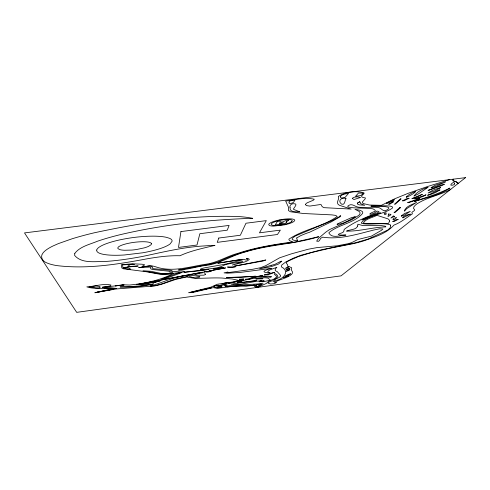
<?xml version="1.0" encoding="UTF-8"?>
<svg xmlns="http://www.w3.org/2000/svg" width="490" height="490" viewBox="0 0 490 490"><rect width="100%" height="100%" fill="white"/><g stroke="black" fill="none" stroke-linecap="round" stroke-linejoin="round"><path stroke-width="0.73" d="M357.302 203.375L357.706 204.232L359.372 204.869L364.738 205.286L361.014 203.828A21.499 4.771 -11.6 0 1 360.585 203.497L359.697 201.672L357.302 203.375L358.264 202.382M291.593 221.701L292.144 221.131A10.7 2.352 -9.9 0 0 291.979 220.224A11.086 2.438 -9.9 0 0 288.99 219.532L286.515 219.532A10.406 2.291 -9.9 0 0 282.461 219.943A10.278 2.26 -9.9 0 0 279.312 220.525L276.446 221.266A10.988 2.413 -9.9 0 0 271.319 223.85L271.289 224.598L272.152 225.118A10.149 2.23 -9.9 0 0 275.27 225.474L277.989 225.351A11.491 2.53 -9.9 0 0 281.168 224.965L282.234 224.794A10.7 2.352 -9.9 0 0 291.611 221.676M280.464 261.44L281.805 261.176L278.357 264.147L272.238 266.266A25.927 4.52 -9.3 0 1 267.987 267.313L259.602 268.82L270.756 265.433A2.089 0.355 -9.4 0 1 271.221 265.304M280.231 261.593L275.037 264.282A10.535 1.825 -9.4 0 1 272.942 264.888L271.227 265.304M450.769 189.269C440.669 194.946 428.94 196.784 418.975 202.682C416.849 203.644 410.963 207.791 414.705 209.781C414.797 211.398 410.418 211.925 412.28 213.407L412.36 213.873C407.251 217.205 402.216 221.321 396.606 223.985A13.107 2.438 -11.4 0 0 393.88 225.173C385.967 234.012 373.625 237.325 362.71 241.209A35.09 6.499 -10.5 0 1 352.132 243.91L329.599 248.308L311.395 252.577L298.355 256.564L288.886 260.735L286.889 261.966L286.185 263.026L287.648 264.79L287.679 266.046L291.721 267.773L291.44 270.18L292.53 271.95L292.499 272.991L291.789 274.1A50.672 8.018 -9 0 1 285.572 277.805L277.248 280.911L276.017 282.693L274.516 283.612L270.633 284.029L268.091 283.171L268.551 282.314L271.625 280.954C273.677 280.09 274.437 282.987 275.539 282.663A4.11 0.613 -9.3 0 0 275.717 282.528L276.005 281.958C270.431 279.306 276.752 279.478 277.922 276.378C276.63 272.973 271.478 272.556 276.476 276.072L276.434 276.807C275 280.207 268.912 279.766 267.626 282.369L266.364 283.422L257.746 287.391C256.417 287.275 253.777 286.993 254.286 285.045C245.711 286.938 237.178 285.554 228.567 286.907A30.111 4.453 -8.8 0 0 222.54 287.704L216.617 288.236L213.132 287.63L192.588 292.542L188.558 292.708L210.669 287.214L217.339 284.243L232.021 282.13L239.022 280.482L232.266 279.018L222.154 278.038A68.257 10.664 -8.2 0 0 208.268 278.063L195.216 278.418L186.445 276.985L175.665 279.429L161.179 284.414L154.73 285.933L116.246 288.965A7.43 1.243 -7.5 0 0 114.715 289.21L94.852 292.763L108.762 289.657M251.75 278.528L247.707 279.41A3.105 0.496 -9.1 0 1 246.593 279.502L245.472 279.227L251.217 278.571M449.477 179.659L427.899 186.414L408.501 193.183L394.983 198.671L381.379 205.322L369.515 205.041L363.458 203.626L362.429 202.787L362.33 202.064L365.203 198.824L365.393 197.917C361.277 197.421 360.07 196.692 364.046 193.581L363.935 192.784C355.875 190.628 345.309 191.817 338.259 196.466C339.766 198.946 336.581 201.231 337.726 203.699A45.435 10.308 -11.6 0 0 339.686 205.39L351.177 209.071L324.117 207.674L322.824 207.08L321.667 205.953L321.409 204.881L320.429 204.532L309.888 206.07L306.495 205.61L305.521 204.679M259.247 281.327L261.427 280.801L256.981 281.193L240.069 284.31A14.081 2.205 -9.1 0 1 233.993 284.659L231.127 284.133L256.742 280.556L238.416 282.755L237.117 282.779L241.944 281.738L237.154 282.038A2.119 0.331 -9 0 1 237.46 281.897C247.352 279.582 257.863 276.691 267.95 278.081L270.468 280.182L263.02 281.775L261.807 281.719L264.159 280.746L259.02 281.799L262.352 280.966L259.32 281.389M218.712 287.109L217.297 287.63L221.933 287.575L218.332 287.893A5.849 0.907 -8.8 0 1 216.996 287.881L214.357 286.944M219.091 287.03L221.964 286.368L216.323 286.031L218.454 285.186L215.018 285.897A4.41 0.692 -8.8 0 0 213.665 286.491L214.13 286.901M110.526 289.314L112.284 288.971C103.843 287.459 95.115 289.547 86.816 286.871C94.784 286.509 103.169 283.22 110.973 285.033L110.507 285.872L107.016 286.491A4.533 0.778 -7.4 0 0 105.074 286.779L102.245 287.269L124.068 284.978L115.199 285.891L122.88 284.788L128.68 284.996A5.041 0.87 -7.7 0 0 129.507 285.039C144.587 283.557 159.636 280.494 173.246 273.647L166.765 274.308L160.297 274.333L146.308 271.748L123.229 268.759L121.851 267.957L121.238 264.729L132.508 263.785L142.308 264.245L144.679 264.851L141.904 266.542L144.685 266.474A47.524 9.659 -7.8 0 0 146.7 266.248C151.918 264.49 156.279 267.522 161.186 268.33C176.565 271.387 191.749 266.223 206.854 264.079C217.842 262.371 227.366 256.013 238.067 253.293C255.878 247.303 274.455 244.565 292.965 241.852L289.878 240.768L288.886 239.739L288.959 239.138C303.531 229.32 322.941 226.711 337.194 216.494L335.748 215.416L331.914 214.889L303.347 213.505L290.472 211.772L288.451 210.553L288.579 207.386L285.664 201.084C295.047 199.804 304.896 197.127 314.298 199.222L313.263 200.269L307.353 202.725A12.673 2.977 -10.6 0 0 305.521 204.679M262.983 261.029L265.794 259.988L234.097 266.235L262.646 261.096M279.913 219.851L281.205 219.612A13.506 2.971 -9.9 0 1 285.198 219.067A13.371 2.94 -9.9 0 1 293.682 219.349L294.459 219.765A12.691 2.787 -9.9 0 1 294.478 220.929L293.161 221.97A12.93 2.842 -9.9 0 1 284.659 224.824L273.69 226.104A12.507 2.75 -9.9 0 1 269.439 225.48L268.765 224.739A14.284 3.142 -9.9 0 1 269.218 223.752L270.131 223.054A12.899 2.836 -9.9 0 1 279.913 219.851M219.894 287.593L219.532 287.624M169.136 271.221L152.341 269.482L150.559 268.716L150.938 267.381L149.983 267.081L138.633 267.466A1.727 0.331 -7.7 0 1 138.603 267.332C141.518 268.11 153.793 263.412 152.549 268.385A10.027 1.893 -8 0 0 153.266 268.692L170.961 270.278L172.511 271.178L169.264 271.233M359.697 201.672L359.96 202.339M151.422 243.506L151.214 244.651L148.703 246.292A18.057 3.932 -7.5 0 1 144.213 247.879L136.722 249.477A15.858 3.448 -7.5 0 1 131.798 250.072L124.509 250.255A17.891 3.902 -7.5 0 1 120.197 249.729L117.925 248.638L117.937 247.499A16.868 3.675 -7.5 0 1 130.732 242.862A17.475 3.804 -7.5 0 1 135.975 242.121A17.046 3.712 -7.5 0 1 151.41 243.512M96.72 250.053A37.852 8.25 -7.5 0 1 126.053 238.661A38.496 8.385 -7.5 0 1 133.972 237.454A37.675 8.214 -7.5 0 1 149.23 236.217L152.635 236.162A38.422 8.367 -7.5 0 1 166.128 237.264L169.516 238.293A36.983 8.061 -7.5 0 1 172.094 241.209L170.14 243.91A37.601 8.195 -7.5 0 1 142.553 252.816L124.393 254.978A37.546 8.183 -7.5 0 1 97.982 252.43A38.728 8.44 -7.5 0 1 96.763 250.053M290.043 207.711C289.241 212.538 296.713 211.735 299.757 211.845L293.786 209.463A10.088 2.346 -10.4 0 1 293.461 208.985C294.123 207.595 298.11 203.546 294.41 203.779C292.009 203.209 289.18 204.998 290.043 207.711M390.628 225.792L390.156 227.85L387.535 230.184L367.953 239.132L354.95 242.924L321.605 249.735L300.989 255.241L293.277 258.224L285.621 262.07L281.762 265.035L281.364 266.866C290.729 271.54 282.608 279.612 275.729 280.494C271.491 279.367 281.297 278.112 280.629 275.466L277.144 271.546A19.196 3.099 -9.2 0 0 276.336 271.246C273.941 270.682 275.766 268.202 276.887 267.301L269.825 269.904L267.92 271.301L267.938 271.883L268.661 272.385L270.119 272.795C259.375 272.556 264.723 270.125 271.448 268.349L240.566 272.385L228.034 273.157L224.034 272.881L227.599 272.066L228.028 272.14L226.686 272.795L252.895 269.237L260.68 267.663L265.684 265.709L279.686 257.783L291.63 253.777L308.253 249.232L317.189 247.566L337.126 245.802L348.476 243.634L351.667 242.611L357.878 239.506L371.359 236.156L381.679 230.196L382.923 228.977L379.621 228.806L373.184 230.147A6.296 1.176 -11 0 0 372.277 230.404C356.181 234.496 339.49 239.733 322.72 237.16L320.632 238.33L319.492 240.541L318.506 241.319L316.644 241.147L318.531 238.299L325.789 232.144L329.482 229.602L351.753 219.734L358.907 215.282L359.887 213.952L360.07 212.715L359.391 211.576L354.95 209.255L360.156 210.333L362.141 211.392A31.354 6.664 -10.6 0 1 362.49 213.56C353.774 223.526 338.657 224.328 328.949 232.652L328.986 233.203C332.349 238.906 340.568 235.151 345.916 235.053L339.38 235.029L338.241 234.422C341.303 232.346 343.986 233.583 344.127 229.626A30.466 5.892 -11 0 1 346.032 228.064C356.034 220.8 367.941 216.641 379.107 212.041L378.666 211.417L376.835 211.061C373.539 214.951 363.739 215.606 375.291 211.166L375.26 210.553A36.591 7.718 -10.7 0 0 373.686 209.291C372.817 207.264 338.333 209.353 350.276 204.759C353.266 204.269 355.446 206.86 358.282 207.148C364.768 208.146 371.34 206.682 377.839 207.497C381.71 207.527 382.837 212.807 387.045 209.904C395.363 205.145 372.645 206.7 370.924 206.076A118.709 23.14 -10.1 0 1 386.457 205.818L390.113 206.082L392.135 206.743A15.374 3.222 -11.3 0 1 392.043 208.385C382.69 214.712 369.736 214.571 361.399 222.515L361.62 223.44C370.942 225.29 381.073 222.203 390.328 224.763L390.628 225.792M205.42 274.284L204.373 275.013A3.62 0.625 -8.6 0 1 203.675 275.172L198.15 275.233A27.06 4.765 -8.8 0 1 196.38 274.976L194.585 274.271L204.355 272.464L205.42 274.284M357.694 226.013C356.401 229.994 349.915 229.394 346.546 231.102C359.697 231.439 372.572 227.231 385.789 226.907A15.141 2.866 -10.9 0 0 385.263 226.19L380.779 225.504A52.295 9.696 -10.5 0 0 372.559 225.553L363.023 225.633L357.847 224.2L357.694 226.013M296.799 237.932C296.009 239.457 299.427 241.27 296.83 240.596A17.732 3.497 -10.1 0 1 293.804 240.216L292.224 239.457L292.138 238.367L295.415 235.96L332.177 220.537L338.559 217.193A29.529 6.388 -10.3 0 0 340.348 215.514L340.746 216.029L340.44 216.537L331.252 221.872L309.478 232.291A21.101 4.349 -10 0 1 307.114 233.056L303.083 234.643A95.789 17.591 -10.9 0 0 300.444 235.788L296.799 237.932M286.736 222.442C283.784 224.824 278.902 224.157 275.215 224.959L277.352 221.505C280.746 219.992 280.164 223.33 283.434 221.67C285.119 220.586 292.604 218.295 286.185 221.872L286.668 221.743L286.736 222.442M289.008 202.082L289.229 203.503L289.755 203.497A4.428 1.072 -10.2 0 0 290.435 203.424L291.507 203.221A4.931 1.194 -10.2 0 0 292.622 202.848L293.547 202.29L295.115 199.889L289.455 201.084L289.008 202.082M389.575 221.021L388.552 223.434L387.076 223.471A15.858 3.075 -11.4 0 1 386.696 223.471L364.039 223.348A9.053 1.801 -11.1 0 1 363.409 223.048C365.552 218.675 372.682 217.689 376.89 215.318L387.804 218.803A49.68 9.757 -10.6 0 1 389.581 221.021M256.203 285.364L256.221 285.603A21.003 3.136 -9.4 0 0 256.797 286.117L257.569 286.368L261.366 283.924L256.723 284.561L256.203 285.364M393.041 219.146L393.317 219.808L394.652 219.618L396.582 217.45L394.18 218.154L393.041 219.146M247.493 259.057L246.954 259.81L245.821 260.037L243.702 259.339L241.313 259.388L217.805 263.21L237.822 260.098A5.451 0.998 -9 0 1 238.906 259.957L242.305 260.006L225.124 264.22L205.102 267.73A9.635 1.721 -8.6 0 0 203.356 268.116C191.082 271.564 219.747 267.803 219.257 267.197A9.433 1.703 -8.7 0 0 220.727 266.738L225.161 264.759L229.626 263.657L242.911 261.544L232.278 265.035L243.585 262.334A24.61 4.526 -8.9 0 0 247.566 260.741L249.3 259.394L248.687 258.751L246.403 258.346L247.493 259.057M345.983 198.591C344.672 200.557 344.985 205.622 341.505 204.122C337.163 200.716 341.898 196.839 345.983 198.591M454.628 183.909C454.046 185.006 451.945 185.575 450.745 184.993C451.29 183.303 454.714 181 454.628 183.909M271.276 276.672L270.823 277.273L260.711 276.489L267.822 276.042L271.276 276.672M340.256 196.76C340.403 198.934 343.68 197.513 344.997 197.531L348.611 193.274C345.897 194.12 341.689 193.85 340.256 196.76M352.31 198.481L353.97 199.51L360.56 197.452L357.627 196.851L355.25 197.035A2.419 0.557 -11.2 0 0 354.117 197.317L352.524 198.15A5.592 1.286 -11.3 0 0 352.31 198.481M217.664 285.86L221.449 286.05L219.489 285.933A7.007 1.096 -8.8 0 1 219.171 285.854L220.286 285.321A4.239 0.662 -8.8 0 1 221.155 285.174L224.377 284.868A3.412 0.533 -8.8 0 1 225.308 284.929L225.547 285.266L224.604 285.866C224.996 285.921 228.138 285.676 226.882 284.794A5.482 0.851 -8.8 0 0 226.098 284.678L223.642 284.733A6.462 1.004 -8.8 0 0 222.307 284.855L217.664 285.86M74.805 253.355L74.621 255.413C81.757 263.816 94.846 261.317 104.701 261.531C117.337 260.68 129.887 258.836 142.327 256.484C162.821 252.172 183.266 247.083 204.263 245.931A66.426 12.746 -8.3 0 1 212.305 245.453L214.969 245.355C203.166 248.265 191.063 250.611 179.977 255.749C168.707 255.449 157.492 256.974 146.424 258.94C116.932 264.429 86.767 269.298 56.76 265.586A71.65 15.447 -7.2 0 1 46.452 262.714C42.526 261.415 39.88 256.595 42.93 253.079A78.241 17.034 -7.2 0 1 52.938 246.017L58.341 243.622L72.024 238.808A114.354 24.231 -7.7 0 1 94.411 232.762C141.555 222.693 189.789 214.877 238.134 216.525A87.257 19.086 -8.2 0 1 249.471 217.738L252.705 218.326C207.864 219.704 162.98 224.543 119.284 234.9A97.038 20.464 -8 0 0 97.406 241.245C89.658 244.51 80.195 246.378 74.805 253.355M100.046 287.134L99.611 287.869L98.557 287.9A14.02 2.45 -7.3 0 1 95.899 287.887L89.162 286.797L95.636 286.001L99.127 286.368A13.873 2.395 -7.1 0 1 99.874 286.766L100.046 287.134M452.944 179.946L453.293 180.841L456.398 181.919L458.266 183.358L456.172 181.802L453.293 180.841L452.907 180.124L453.489 179.15L452.944 179.946M255.413 285.076L255.308 285.743L256.785 286.987L257.85 286.809L263.069 283.673L229.951 285.541L225.363 286.546L227.489 286.791L241.827 285.554L246.403 285.811L255.413 285.076M404.538 210.265L404.513 211.172L406.663 208.667L416.543 202.358L409.775 205.506A37.258 7.423 -12.1 0 0 406.382 207.76L404.538 210.265M180.926 231.586L178.495 247.438L196.992 245.025L199.859 233.718L227.25 230.19L229.106 225.412L180.926 231.586M402.841 217.45L402.835 217.921L410.424 214.081L407.766 214.749A7.522 1.458 -11.6 0 0 405.634 215.465L403.693 216.458L402.841 217.45M388.601 214.026L388.025 216.58L390.953 214.761A6.94 1.397 -11.3 0 0 390.702 214.344L388.601 214.026M337.145 224.291C343.037 224.291 350.019 219.783 355.342 216.696L351.734 217.529L338.259 223.538A5.525 1.127 -10.7 0 0 337.157 224.249L337.145 224.291M178.623 269.959C186.708 269.886 196.692 266.646 205.298 265.513C219.538 264.11 231.347 255.48 245 252.068C269.022 244.449 294.613 244.314 318.671 236.719L298.441 241.331A29.725 5.96 -9.9 0 1 291.605 242.691C266.517 245.588 241.429 250.733 218.558 261.764A28.065 5.335 -8.5 0 1 208.618 264.422L178.623 269.959M218.803 238.042L217.242 242.36L277.45 234.508L280.347 230.122L259.449 232.836L266.303 220.629L245.974 223.232L240.351 235.243L218.803 238.042M363.206 193.697L360.738 195.553L355.538 196.3L358.423 193.066L362.343 193.103L363.206 193.697M401.365 215.808L401.279 216.274L402.131 215.949A26.417 5.329 -11.3 0 0 405.071 214.681L410.271 211.368L404.538 213.53L401.365 215.808M262.879 278.461L262.475 278.865L255.835 278.957L260.772 278.271L262.879 278.461M394.468 216.421L390.885 218.038L393.384 215.876L394.468 216.421M127.902 266.193L129.127 266.505L138.174 265.984L122.941 267.565L122.476 264.931L132.527 264.245A8.63 1.678 -7.5 0 1 133.978 264.435L134.352 264.533L130.377 264.539L127.902 266.193M199.81 276.887C196.184 278.865 191.498 277.328 188.16 275.833L187.407 276.568A20.745 3.504 -8.4 0 0 180.883 277.781C170.385 279.563 160.971 285.786 150.185 286.068C166.024 281.915 183.095 271.534 199.81 276.887M279.919 222.919L279.196 224.059L283.483 222.913L279.919 222.919M181.625 272.636L166.796 278.136L162.031 279.049L176.7 273.487L181.808 272.397A31.25 5.562 -8.7 0 0 181.692 272.538L181.643 272.605M414.46 195.43L413.97 196.098L418.374 193.899L428.07 187.266C422.974 188.791 417.884 191.241 414.46 195.43M243.383 278.957L242.183 279.6L239.31 279.263L243.383 278.957M406.541 196.919L406.265 197.25A22.075 4.888 -11.7 0 0 409.775 195.755L413.401 193.611L415.661 191.541L414.534 191.939A16.568 3.571 -12.2 0 0 411.747 193.103L408.666 194.904L406.541 196.919M289.86 269.763L288.524 270.67L286.148 271.24C286.632 270.915 290.258 268.636 289.86 269.763M400.348 198.958L394.566 204.22L395.32 204.134L401.114 198.873L400.348 198.958M431.421 187.523L430.998 187.903L432.198 187.541A25.486 5.751 -12.3 0 0 436.523 186.078L445.68 181.876L435.88 185.024A21.144 4.563 -12.6 0 0 433.283 186.304L431.421 187.523M399.662 207.717L394.034 212.648L394.946 212.538L400.618 207.576L399.662 207.717M440.645 187.56L435.426 190.598A15.172 3.308 -12.2 0 1 432.731 191.614L428.095 192.987L432.321 190.53A19.269 4.073 -12.4 0 1 435.598 189.195L440.645 187.56M285.805 275.717L288.647 274.97L290.723 273.757A7.693 1.194 -9.6 0 0 289.002 274.235L285.805 275.717M465.5 177.65L341.04 275.858L76.697 312.351L24.5 232.909L465.5 177.65M425.884 194.879L423.403 196.306L418.993 197.856A9.978 2.138 -12 0 1 415.532 198.671L414.638 198.836L425.884 194.879M449.789 188.16C439.193 195.302 426.282 197.66 414.301 201.537L435.512 194.285A98.441 23.122 -11.7 0 0 449.789 188.16M362.655 219.581L362.03 220.035L380.479 212.85L368.278 216.88L362.655 219.581M288.843 266.842L286.858 268.226L285.352 268.379L287.422 266.995L288.843 266.842M439.928 189.961L435.702 192.466L431.102 194.328A10.21 2.187 -12.2 0 1 428.511 195.063L427.592 195.29L438.948 189.967L439.928 189.961M392.276 201.813L388.582 204.25L389.887 204.14L393.623 201.702L392.276 201.813M422.257 194.371L415.612 197.629A7.515 1.617 -12 0 1 413.474 198.23L411.906 198.573L422.257 194.371M172.364 272.158L167.892 273.573L162.257 273.61A35.115 6.511 -8.4 0 1 159.348 273.053L151.055 271.301L143.007 270.743L158.252 273.591L163.464 274.051L170.324 273.72L184.663 271.828L183.854 271.215L181.741 270.927L173.858 271.582A3.589 0.649 -8.2 0 0 173.191 271.779L172.364 272.158M398.107 219.391L394.125 221.486L392.686 221.596L396.882 219.477L398.107 219.391M408.991 198.26L404.121 200.759L402.413 200.863L407.46 198.315L408.991 198.26M394.26 199.859L387.584 203.228L386.432 203.258L393.139 199.896L394.26 199.859M428.848 190.114L428.04 190.518L441.092 185.882A27.569 6.186 -12.3 0 0 444.418 184.209A26.521 5.623 -12.6 0 0 440.626 185.355L428.848 190.114M274.498 272.336L269.629 274.235L264.263 274.951L274.498 272.336M288.524 268.545L286.019 269.751L289.853 268.447L288.524 268.545M153.364 283.906L152.586 284.225A6.37 1.084 -7.9 0 1 150.883 284.721L142.002 286.093A31.966 5.604 -7.8 0 1 135.344 286.76L126.163 287.201L120.062 286.956L137.519 286.129A16.899 2.916 -7.8 0 0 141.328 285.676L153.364 283.906M154.607 281.732L147.355 283.882A6.756 1.158 -7.9 0 1 144.409 284.298L140.207 284.494L154.607 281.732M155.41 282.038L153.401 282.779L160.236 280.825L155.41 282.038M124.319 267.767L123.407 268.085C135.81 271.387 128.711 266.695 124.319 267.767M287.869 275.956L283.367 277.505L288.757 275.937L287.869 275.956M418.926 198.713L407.6 202.578L408.495 202.701L419.918 198.86L418.926 198.713M225.474 267.938L209.071 270.958L225.474 267.938M235.316 266.805L232.854 267.326A4.122 0.729 -9 0 1 231.029 267.534L227.452 267.056L235.316 266.805M202.358 272.238L136.373 284.702L202.358 272.238M208.777 269.279C200.741 271.074 192.368 271.362 184.136 272.293L208.777 269.279M222.687 283.496L222.148 283.624L229.945 282.626L225.633 282.957A4.594 0.723 -8.8 0 0 224.206 283.177L222.687 283.496M196.631 290.987L190.402 292.499L211.411 287.746L196.631 290.987M242.96 279.968L228.23 283.502L243.683 280.084L242.96 279.968M262.211 275.374L249.986 278.308L262.928 275.496L262.211 275.374M211.141 271.368L208.091 271.962A3.099 0.545 -8.6 0 1 206.584 272.085L203.907 271.448L211.141 271.368M223.697 267.454L217.088 268.783L213.371 268.869L223.697 267.454M385.973 212.923L384.172 213.291L384.577 214.547L386.145 214.234L385.973 212.923M113.319 289.008L96.769 292.261L113.845 289.192L113.319 289.008M255.511 276.225L238.189 277.567L226.472 277.603L255.511 276.225M105.368 287.783L104.009 287.918L113.558 288.579A9.384 1.605 -7.5 0 0 116.663 288.451L110.275 287.679L105.368 287.783"/></g></svg>
